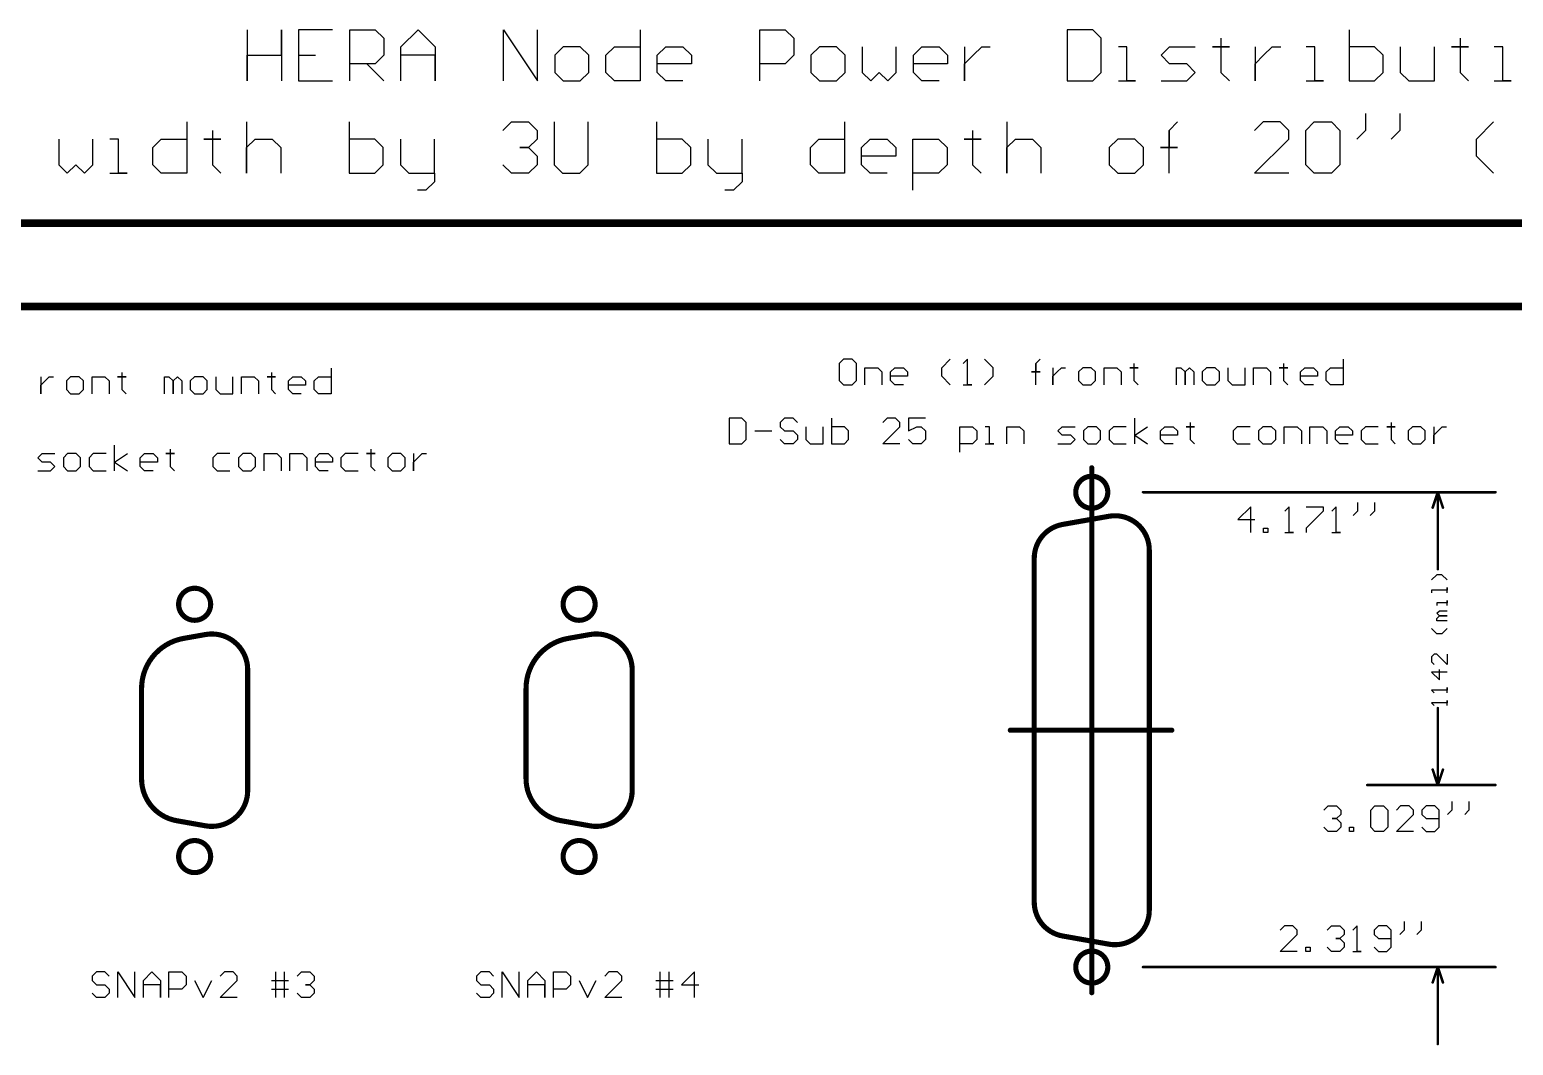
# Model space of a CAD drawing. Extents: x 0 to 21.5, y 0.4 to 8.
# Drawn here: x 5.86 to 11.64, y 4.01 to 7.97 of the extents above; entities that cross this region are included whole.
import ezdxf

# ---------------------------------------------------------------- set-up
doc = ezdxf.new("R2010")
doc.units = 0
doc.header["$MEASUREMENT"] = 0
doc.layers.add('MECHANICAL1', color=6, linetype='CONTINUOUS')
doc.layers.add('TOPOVERLAY', color=2, linetype='CONTINUOUS')

msp = doc.modelspace()

# ---------------------------------------------------------------- linework, layer by layer
at = {"layer": 'MECHANICAL1'}
for p, q in [((6.705, 7.9749), (6.705, 7.775)), ((6.8383, 7.875), (6.8383, 7.9749)), ((6.8383, 7.9749), (6.8383, 7.775)), ((7.0382, 7.9749), (6.9049, 7.9749)), ((6.9049, 7.9749), (6.9049, 7.775)), ((7.1049, 7.775), (7.1049, 7.9749)), ((7.1049, 7.9749), (7.2048, 7.9749)), ((7.2048, 7.9749), (7.2382, 7.9416)), ((7.2382, 7.9416), (7.2382, 7.875)), ((7.3048, 7.9083), (7.3715, 7.9749)), ((7.3715, 7.9749), (7.4381, 7.9083)), ((7.7047, 7.775), (7.7047, 7.9749)), ((7.7047, 7.9749), (7.838, 7.775)), ((7.838, 7.775), (7.838, 7.9749)), ((8.2378, 7.9749), (8.2378, 7.775)), ((8.7044, 7.775), (8.7044, 7.9749)), ((8.7044, 7.9749), (8.8043, 7.9749)), ((8.8043, 7.9749), (8.8376, 7.9416)), ((8.8376, 7.9416), (8.8376, 7.875)), ((9.904, 7.9749), (9.904, 7.775)), ((10.0039, 7.9749), (9.904, 7.9749)), ((10.0373, 7.9416), (10.0039, 7.9749)), ((10.0373, 7.8083), (10.0373, 7.9416)), ((10.5038, 7.9416), (10.5038, 7.9083)), ((11.0036, 7.9749), (11.0036, 7.775)), ((11.4368, 7.9416), (11.4368, 7.9083)), ((6.705, 7.775), (6.705, 7.875)), ((6.705, 7.875), (6.8383, 7.875)), ((6.9049, 7.875), (6.9716, 7.875)), ((7.2382, 7.875), (7.2048, 7.8416)), ((7.3048, 7.775), (7.3048, 7.9083)), ((7.4381, 7.875), (7.3048, 7.875)), ((7.4381, 7.9083), (7.4381, 7.775)), ((7.4381, 7.775), (7.4381, 7.875)), ((7.9379, 7.9083), (7.9046, 7.875)), ((7.9046, 7.875), (7.9046, 7.8083)), ((8.0046, 7.9083), (7.9379, 7.9083)), ((8.0379, 7.875), (8.0046, 7.9083)), ((8.0379, 7.8083), (8.0379, 7.875)), ((8.1045, 7.875), (8.1379, 7.9083)), ((8.1045, 7.8083), (8.1045, 7.875)), ((8.1379, 7.9083), (8.2378, 7.9083)), ((8.3045, 7.875), (8.3378, 7.9083)), ((8.3045, 7.8083), (8.3045, 7.875)), ((8.3378, 7.9083), (8.4045, 7.9083)), ((8.4045, 7.9083), (8.4378, 7.875)), ((8.4378, 7.875), (8.4378, 7.8416)), ((8.8376, 7.875), (8.8043, 7.8416)), ((8.9376, 7.9083), (8.9043, 7.875)), ((8.9043, 7.875), (8.9043, 7.8083)), ((9.0043, 7.9083), (8.9376, 7.9083)), ((9.0376, 7.875), (9.0043, 7.9083)), ((9.0376, 7.8083), (9.0376, 7.875)), ((9.1042, 7.9083), (9.1042, 7.8083)), ((9.2375, 7.8083), (9.2375, 7.9083)), ((9.3042, 7.875), (9.3375, 7.9083)), ((9.3042, 7.8083), (9.3042, 7.875)), ((9.3375, 7.9083), (9.4041, 7.9083)), ((9.4041, 7.9083), (9.4375, 7.875)), ((9.4375, 7.875), (9.4375, 7.8416)), ((9.5041, 7.9083), (9.5041, 7.775)), ((9.5041, 7.8416), (9.5374, 7.875)), ((9.5374, 7.875), (9.5707, 7.9083)), ((9.5707, 7.9083), (9.6041, 7.9083)), ((10.1372, 7.9083), (10.1039, 7.9083)), ((10.1372, 7.775), (10.1372, 7.9083)), ((10.2705, 7.875), (10.3038, 7.9083)), ((10.3038, 7.8416), (10.2705, 7.875)), ((10.3038, 7.9083), (10.4038, 7.9083)), ((10.5038, 7.9083), (10.4704, 7.9083)), ((10.4704, 7.9083), (10.5371, 7.9083)), ((10.5371, 7.9083), (10.5038, 7.9083)), ((10.5038, 7.9083), (10.5038, 7.8083)), ((10.6371, 7.9083), (10.6371, 7.775)), ((10.6371, 7.8416), (10.6704, 7.875)), ((10.6704, 7.875), (10.7037, 7.9083)), ((10.7037, 7.9083), (10.737, 7.9083)), ((10.8703, 7.9083), (10.837, 7.9083)), ((10.8703, 7.775), (10.8703, 7.9083)), ((11.1036, 7.9083), (11.0036, 7.9083)), ((11.1369, 7.875), (11.1036, 7.9083)), ((11.1369, 7.8416), (11.1369, 7.875)), ((11.2035, 7.9083), (11.2035, 7.8083)), ((11.3368, 7.775), (11.3368, 7.9083)), ((11.4368, 7.9083), (11.4035, 7.9083)), ((11.4035, 7.9083), (11.4701, 7.9083)), ((11.4701, 7.9083), (11.4368, 7.9083)), ((11.4368, 7.9083), (11.4368, 7.8083)), ((11.6034, 7.9083), (11.5701, 7.9083)), ((11.6034, 7.775), (11.6034, 7.9083)), ((7.2048, 7.8416), (7.1049, 7.8416)), ((7.1715, 7.8416), (7.2382, 7.775)), ((8.4378, 7.8416), (8.3045, 7.8416)), ((8.8043, 7.8416), (8.7044, 7.8416)), ((9.4375, 7.8416), (9.3042, 7.8416)), ((9.5041, 7.775), (9.5041, 7.8416)), ((10.3705, 7.8416), (10.3038, 7.8416)), ((10.4038, 7.8083), (10.3705, 7.8416)), ((10.6371, 7.775), (10.6371, 7.8416)), ((11.1369, 7.8083), (11.1369, 7.8416)), ((6.9049, 7.775), (7.0382, 7.775)), ((7.9046, 7.8083), (7.9379, 7.775)), ((7.9379, 7.775), (8.0046, 7.775)), ((8.0046, 7.775), (8.0379, 7.8083)), ((8.1379, 7.775), (8.1045, 7.8083)), ((8.2378, 7.775), (8.1379, 7.775)), ((8.3378, 7.775), (8.3045, 7.8083)), ((8.4045, 7.775), (8.3378, 7.775)), ((8.9043, 7.8083), (8.9376, 7.775)), ((8.9376, 7.775), (9.0043, 7.775)), ((9.0043, 7.775), (9.0376, 7.8083)), ((9.1042, 7.8083), (9.1375, 7.775)), ((9.1375, 7.775), (9.1709, 7.8083)), ((9.1709, 7.8083), (9.2042, 7.775)), ((9.2042, 7.775), (9.2375, 7.8083)), ((9.3375, 7.775), (9.3042, 7.8083)), ((9.4041, 7.775), (9.3375, 7.775)), ((9.904, 7.775), (10.0039, 7.775)), ((10.0039, 7.775), (10.0373, 7.8083)), ((10.1039, 7.775), (10.1705, 7.775)), ((10.1705, 7.775), (10.1372, 7.775)), ((10.2705, 7.775), (10.3705, 7.775)), ((10.3705, 7.775), (10.4038, 7.8083)), ((10.5038, 7.8083), (10.5371, 7.775)), ((10.837, 7.775), (10.9036, 7.775)), ((10.9036, 7.775), (10.8703, 7.775)), ((11.0036, 7.775), (11.1036, 7.775)), ((11.1036, 7.775), (11.1369, 7.8083)), ((11.2035, 7.8083), (11.2369, 7.775)), ((11.2369, 7.775), (11.3368, 7.775)), ((11.4368, 7.8083), (11.4701, 7.775)), ((11.5701, 7.775), (11.6367, 7.775)), ((11.6367, 7.775), (11.6034, 7.775)), ((11.0681, 7.6483), (11.0681, 7.5816)), ((11.2014, 7.6483), (11.2014, 7.5816)), ((6.4695, 7.6149), (6.4695, 7.415)), ((6.7028, 7.6149), (6.7028, 7.415)), ((7.1027, 7.6149), (7.1027, 7.415)), ((7.7025, 7.5816), (7.7358, 7.6149)), ((7.7358, 7.6149), (7.8025, 7.6149)), ((7.8025, 7.6149), (7.8358, 7.5816)), ((7.9024, 7.6149), (7.9024, 7.4483)), ((8.0357, 7.4483), (8.0357, 7.6149)), ((8.3023, 7.6149), (8.3023, 7.415)), ((9.0354, 7.6149), (9.0354, 7.415)), ((9.6685, 7.6149), (9.6685, 7.415)), ((10.3016, 7.5816), (10.335, 7.6149)), ((10.6682, 7.6149), (10.6349, 7.5816)), ((10.7348, 7.6149), (10.6682, 7.6149)), ((10.7682, 7.5816), (10.7348, 7.6149)), ((10.8348, 7.5816), (10.8681, 7.6149)), ((10.8681, 7.6149), (10.9348, 7.6149)), ((10.9348, 7.6149), (10.9681, 7.5816)), ((11.5013, 7.5483), (11.5679, 7.6149)), ((5.9697, 7.5483), (5.9697, 7.4483)), ((6.103, 7.4483), (6.103, 7.5483)), ((6.203, 7.5483), (6.1696, 7.5483)), ((6.203, 7.415), (6.203, 7.5483)), ((6.3363, 7.515), (6.3696, 7.5483)), ((6.3696, 7.5483), (6.4695, 7.5483)), ((6.5695, 7.5483), (6.5362, 7.5483)), ((6.5362, 7.5483), (6.6028, 7.5483)), ((6.5695, 7.5816), (6.5695, 7.5483)), ((6.6028, 7.5483), (6.5695, 7.5483)), ((6.5695, 7.5483), (6.5695, 7.4483)), ((6.7028, 7.515), (6.7361, 7.5483)), ((6.7361, 7.5483), (6.8028, 7.5483)), ((6.8028, 7.5483), (6.8361, 7.515)), ((7.2026, 7.5483), (7.1027, 7.5483)), ((7.236, 7.515), (7.2026, 7.5483)), ((7.3026, 7.5483), (7.3026, 7.4483)), ((7.4359, 7.415), (7.4359, 7.5483)), ((7.8358, 7.5483), (7.8025, 7.515)), ((7.8358, 7.5816), (7.8358, 7.5483)), ((8.4023, 7.5483), (8.3023, 7.5483)), ((8.4356, 7.515), (8.4023, 7.5483)), ((8.5022, 7.5483), (8.5022, 7.4483)), ((8.6355, 7.415), (8.6355, 7.5483)), ((8.9021, 7.515), (8.9354, 7.5483)), ((8.9354, 7.5483), (9.0354, 7.5483)), ((9.102, 7.515), (9.1354, 7.5483)), ((9.1354, 7.5483), (9.202, 7.5483)), ((9.202, 7.5483), (9.2353, 7.515)), ((9.302, 7.3484), (9.302, 7.5483)), ((9.302, 7.5483), (9.4019, 7.5483)), ((9.4019, 7.5483), (9.4353, 7.515)), ((9.5352, 7.5483), (9.5019, 7.5483)), ((9.5019, 7.5483), (9.5685, 7.5483)), ((9.5352, 7.5816), (9.5352, 7.5483)), ((9.5685, 7.5483), (9.5352, 7.5483)), ((9.5352, 7.5483), (9.5352, 7.4483)), ((9.6685, 7.515), (9.7018, 7.5483)), ((9.7018, 7.5483), (9.7685, 7.5483)), ((9.7685, 7.5483), (9.8018, 7.515)), ((10.1017, 7.5483), (10.0684, 7.515)), ((10.1684, 7.5483), (10.1017, 7.5483)), ((10.2017, 7.515), (10.1684, 7.5483)), ((10.3016, 7.415), (10.3016, 7.5816)), ((10.3016, 7.5816), (10.3016, 7.515)), ((10.3016, 7.515), (10.3016, 7.5816)), ((10.6349, 7.415), (10.7682, 7.5483)), ((10.7682, 7.5483), (10.7682, 7.5816)), ((10.8348, 7.4483), (10.8348, 7.5816)), ((10.9681, 7.5816), (10.9681, 7.4483)), ((11.0681, 7.5816), (11.0347, 7.5483)), ((11.2014, 7.5816), (11.168, 7.5483)), ((11.5013, 7.4816), (11.5013, 7.5483)), ((6.3363, 7.4483), (6.3363, 7.515)), ((6.7028, 7.415), (6.7028, 7.515)), ((6.8361, 7.515), (6.8361, 7.415)), ((7.236, 7.4816), (7.236, 7.515)), ((7.236, 7.4483), (7.236, 7.4816)), ((7.8025, 7.515), (7.7691, 7.515)), ((7.7691, 7.515), (7.8025, 7.515)), ((7.8025, 7.515), (7.8358, 7.4816)), ((7.8358, 7.4816), (7.8358, 7.4483)), ((8.4356, 7.4816), (8.4356, 7.515)), ((8.4356, 7.4483), (8.4356, 7.4816)), ((8.9021, 7.4483), (8.9021, 7.515)), ((9.102, 7.4483), (9.102, 7.515)), ((9.2353, 7.4816), (9.102, 7.4816)), ((9.2353, 7.515), (9.2353, 7.4816)), ((9.4353, 7.515), (9.4353, 7.4483)), ((9.6685, 7.415), (9.6685, 7.515)), ((9.8018, 7.515), (9.8018, 7.415)), ((10.0684, 7.515), (10.0684, 7.4483)), ((10.2017, 7.4483), (10.2017, 7.515)), ((10.3016, 7.515), (10.2683, 7.515)), ((10.2683, 7.515), (10.335, 7.515)), ((10.335, 7.515), (10.3016, 7.515)), ((11.5679, 7.415), (11.5013, 7.4816)), ((5.9697, 7.4483), (6.003, 7.415)), ((6.003, 7.415), (6.0364, 7.4483)), ((6.0364, 7.4483), (6.0697, 7.415)), ((6.0697, 7.415), (6.103, 7.4483)), ((6.1696, 7.415), (6.2363, 7.415)), ((6.2363, 7.415), (6.203, 7.415)), ((6.3696, 7.415), (6.3363, 7.4483)), ((6.4695, 7.415), (6.3696, 7.415)), ((6.5695, 7.4483), (6.6028, 7.415)), ((7.1027, 7.415), (7.2026, 7.415)), ((7.2026, 7.415), (7.236, 7.4483)), ((7.3026, 7.4483), (7.3359, 7.415)), ((7.3359, 7.415), (7.4359, 7.415)), ((7.4359, 7.415), (7.4359, 7.3817)), ((7.7358, 7.415), (7.7025, 7.4483)), ((7.8025, 7.415), (7.7358, 7.415)), ((7.8358, 7.4483), (7.8025, 7.415)), ((7.9024, 7.4483), (7.9357, 7.415)), ((7.9357, 7.415), (8.0024, 7.415)), ((8.0024, 7.415), (8.0357, 7.4483)), ((8.3023, 7.415), (8.4023, 7.415)), ((8.4023, 7.415), (8.4356, 7.4483)), ((8.5022, 7.4483), (8.5355, 7.415)), ((8.5355, 7.415), (8.6355, 7.415)), ((8.6355, 7.415), (8.6355, 7.3817)), ((8.9354, 7.415), (8.9021, 7.4483)), ((9.0354, 7.415), (8.9354, 7.415)), ((9.1354, 7.415), (9.102, 7.4483)), ((9.202, 7.415), (9.1354, 7.415)), ((9.4019, 7.415), (9.302, 7.415)), ((9.4353, 7.4483), (9.4019, 7.415)), ((9.5352, 7.4483), (9.5685, 7.415)), ((10.0684, 7.4483), (10.1017, 7.415)), ((10.1017, 7.415), (10.1684, 7.415)), ((10.1684, 7.415), (10.2017, 7.4483)), ((10.7682, 7.415), (10.6349, 7.415)), ((10.8681, 7.415), (10.8348, 7.4483)), ((10.9348, 7.415), (10.8681, 7.415)), ((10.9681, 7.4483), (10.9348, 7.415)), ((7.4359, 7.3817), (7.4026, 7.3484)), ((8.6355, 7.3817), (8.6022, 7.3484)), ((7.4026, 7.3484), (7.3693, 7.3484)), ((8.6022, 7.3484), (8.5689, 7.3484)), ((10.62, 6.114), (10.57, 6.064)), ((10.62, 6.014), (10.62, 6.114)), ((10.7699, 6.114), (10.7533, 6.0973)), ((10.7699, 6.014), (10.7699, 6.114)), ((10.8366, 6.114), (10.9032, 6.114)), ((10.9032, 6.0973), (10.8366, 6.0307)), ((10.9032, 6.114), (10.9032, 6.0973)), ((10.9532, 6.114), (10.9365, 6.0973)), ((10.9532, 6.014), (10.9532, 6.114)), ((11.0365, 6.0973), (11.0199, 6.0806)), ((11.0365, 6.1306), (11.0365, 6.0973)), ((11.1032, 6.0973), (11.0865, 6.0806)), ((11.1032, 6.1306), (11.1032, 6.0973)), ((10.57, 6.064), (10.6366, 6.064)), ((10.67, 6.014), (10.67, 6.0307)), ((10.67, 6.0307), (10.6866, 6.0307)), ((10.6866, 6.0307), (10.6866, 6.014)), ((10.8366, 6.0307), (10.8366, 6.014)), ((10.6866, 6.014), (10.67, 6.014)), ((10.7533, 6.014), (10.7866, 6.014)), ((10.7866, 6.014), (10.7699, 6.014)), ((10.9365, 6.014), (10.9699, 6.014)), ((10.9699, 6.014), (10.9532, 6.014)), ((11.346, 5.8489), (11.326, 5.8289)), ((11.366, 5.8489), (11.346, 5.8489)), ((11.386, 5.8289), (11.366, 5.8489)), ((11.386, 5.7889), (11.326, 5.7889)), ((11.326, 5.7889), (11.326, 5.7789)), ((11.386, 5.7789), (11.386, 5.7989)), ((11.386, 5.7989), (11.386, 5.7889)), ((11.386, 5.739), (11.346, 5.739)), ((11.346, 5.739), (11.346, 5.729)), ((11.386, 5.729), (11.386, 5.7489)), ((11.386, 5.7489), (11.386, 5.739)), ((11.346, 5.699), (11.356, 5.709)), ((11.356, 5.689), (11.346, 5.699)), ((11.346, 5.679), (11.356, 5.689)), ((11.346, 5.669), (11.346, 5.679)), ((11.356, 5.709), (11.386, 5.709)), ((11.356, 5.689), (11.386, 5.689)), ((11.386, 5.689), (11.356, 5.689)), ((11.346, 5.619), (11.326, 5.639)), ((11.386, 5.669), (11.346, 5.669)), ((11.366, 5.619), (11.346, 5.619)), ((11.386, 5.639), (11.366, 5.619)), ((11.336, 5.539), (11.326, 5.529)), ((11.326, 5.529), (11.326, 5.509)), ((11.326, 5.509), (11.336, 5.499)), ((11.346, 5.539), (11.336, 5.539)), ((11.386, 5.499), (11.346, 5.539)), ((11.386, 5.539), (11.386, 5.499)), ((11.386, 5.469), (11.326, 5.469)), ((11.326, 5.469), (11.356, 5.4391)), ((11.356, 5.4391), (11.356, 5.479)), ((11.386, 5.3991), (11.326, 5.3991)), ((11.326, 5.3991), (11.336, 5.3891)), ((11.386, 5.3891), (11.386, 5.4091)), ((11.386, 5.4091), (11.386, 5.3991)), ((11.386, 5.3491), (11.326, 5.3491)), ((11.326, 5.3491), (11.336, 5.3391)), ((11.386, 5.3391), (11.386, 5.3591)), ((11.386, 5.3591), (11.386, 5.3491)), ((10.905, 4.9313), (10.9217, 4.948)), ((10.9217, 4.948), (10.955, 4.948)), ((10.955, 4.948), (10.9716, 4.9313)), ((10.9716, 4.9313), (10.9716, 4.9146)), ((11.0883, 4.9313), (11.1049, 4.948)), ((11.0883, 4.8647), (11.0883, 4.9313)), ((11.1049, 4.948), (11.1383, 4.948)), ((11.1383, 4.948), (11.1549, 4.9313)), ((11.1549, 4.9313), (11.1549, 4.8647)), ((11.2049, 4.948), (11.1882, 4.9313)), ((11.2382, 4.948), (11.2049, 4.948)), ((11.2549, 4.9313), (11.2382, 4.948)), ((11.2549, 4.9146), (11.2549, 4.9313)), ((11.3049, 4.948), (11.2882, 4.9313)), ((11.2882, 4.9313), (11.2882, 4.9146)), ((11.3382, 4.948), (11.3049, 4.948)), ((11.3549, 4.9313), (11.3382, 4.948)), ((11.3549, 4.8647), (11.3549, 4.9313)), ((11.4048, 4.9313), (11.3882, 4.9146)), ((11.4048, 4.9646), (11.4048, 4.9313)), ((11.4715, 4.9313), (11.4548, 4.9146)), ((11.4715, 4.9646), (11.4715, 4.9313)), ((10.9217, 4.848), (10.905, 4.8647)), ((10.955, 4.898), (10.9383, 4.898)), ((10.9383, 4.898), (10.955, 4.898)), ((10.9716, 4.9146), (10.955, 4.898)), ((10.955, 4.898), (10.9716, 4.8813)), ((10.9716, 4.8647), (10.955, 4.848)), ((10.9716, 4.8813), (10.9716, 4.8647)), ((11.005, 4.848), (11.005, 4.8647)), ((11.005, 4.8647), (11.0216, 4.8647)), ((11.0216, 4.8647), (11.0216, 4.848)), ((11.1049, 4.848), (11.0883, 4.8647)), ((11.1549, 4.8647), (11.1383, 4.848)), ((11.1882, 4.848), (11.2549, 4.9146)), ((11.2882, 4.9146), (11.3049, 4.898)), ((11.2882, 4.8647), (11.3049, 4.848)), ((11.3049, 4.898), (11.3549, 4.898)), ((11.3382, 4.848), (11.3549, 4.8647)), ((10.955, 4.848), (10.9217, 4.848)), ((11.0216, 4.848), (11.005, 4.848)), ((11.1383, 4.848), (11.1049, 4.848)), ((11.2549, 4.848), (11.1882, 4.848)), ((11.3049, 4.848), (11.3382, 4.848)), ((10.7517, 4.48), (10.735, 4.4633)), ((10.785, 4.48), (10.7517, 4.48)), ((10.8016, 4.4633), (10.785, 4.48)), ((10.8016, 4.4466), (10.8016, 4.4633)), ((10.9183, 4.4633), (10.9349, 4.48)), ((10.9349, 4.48), (10.9683, 4.48)), ((10.9683, 4.48), (10.9849, 4.4633)), ((10.9849, 4.4633), (10.9849, 4.4466)), ((11.0349, 4.48), (11.0182, 4.4633)), ((11.0349, 4.38), (11.0349, 4.48)), ((11.1182, 4.48), (11.1015, 4.4633)), ((11.1015, 4.4633), (11.1015, 4.4466)), ((11.1515, 4.48), (11.1182, 4.48)), ((11.1682, 4.4633), (11.1515, 4.48)), ((11.1682, 4.3967), (11.1682, 4.4633)), ((11.2182, 4.4633), (11.2015, 4.4466)), ((11.2182, 4.4966), (11.2182, 4.4633)), ((11.2848, 4.4633), (11.2682, 4.4466)), ((11.2848, 4.4966), (11.2848, 4.4633)), ((10.735, 4.38), (10.8016, 4.4466)), ((10.9683, 4.43), (10.9516, 4.43)), ((10.9516, 4.43), (10.9683, 4.43)), ((10.9849, 4.4466), (10.9683, 4.43)), ((10.9683, 4.43), (10.9849, 4.4133)), ((10.9849, 4.4133), (10.9849, 4.3967)), ((11.1015, 4.4466), (11.1182, 4.43)), ((11.1182, 4.43), (11.1682, 4.43)), ((10.8016, 4.38), (10.735, 4.38)), ((10.835, 4.38), (10.835, 4.3967)), ((10.835, 4.3967), (10.8516, 4.3967)), ((10.8516, 4.38), (10.835, 4.38)), ((10.8516, 4.3967), (10.8516, 4.38)), ((10.9349, 4.38), (10.9183, 4.3967)), ((10.9683, 4.38), (10.9349, 4.38)), ((10.9849, 4.3967), (10.9683, 4.38)), ((11.0182, 4.38), (11.0516, 4.38)), ((11.0516, 4.38), (11.0349, 4.38)), ((11.1015, 4.3967), (11.1182, 4.38)), ((11.1182, 4.38), (11.1515, 4.38)), ((11.1515, 4.38), (11.1682, 4.3967))]:
    msp.add_line(p, q, dxfattribs=at)
for points, const_width in [([(2, 7.22), (18.73, 7.22)], 0.03), ([(2.12, 6.895), (18.61, 6.895)], 0.03), ([(10, 4.2192), (10, 6.2665)], 0.02), ([(10.2, 6.171), (11.575, 6.171)], 0.01), ([(11.33, 6.111), (11.35, 6.171)], 0.01), ([(11.34, 6.171), (11.36, 6.171)], 0.01), ([(11.35, 5.8709), (11.35, 6.171)], 0.01), ([(11.35, 6.171), (11.37, 6.111)], 0.01), ([(9.8862, 6.0454), (10.0673, 6.0773)], 0.02), ([(9.7756, 4.5721), (9.7756, 5.9136)], 0.02), ([(10.2244, 4.5402), (10.2244, 5.9455)], 0.02), ([(6.4568, 5.6009), (6.543, 5.6161)], 0.02), ([(7.9568, 5.6009), (8.043, 5.6161)], 0.02), ([(6.707, 5.0075), (6.707, 5.4785)], 0.02), ([(8.207, 5.0075), (8.207, 5.4785)], 0.02), ([(6.293, 5.053), (6.293, 5.4058)], 0.02), ([(7.793, 5.053), (7.793, 5.4058)], 0.02), ([(11.35, 5.029), (11.35, 5.3291)], 0.01), ([(9.6823, 5.2428), (10.3122, 5.2428)], 0.02), ([(11.33, 5.089), (11.35, 5.029)], 0.01), ([(11.35, 5.029), (11.37, 5.089)], 0.01), ([(11.075, 5.029), (11.575, 5.029)], 0.01), ([(11.34, 5.029), (11.36, 5.029)], 0.01), ([(6.4299, 4.8899), (6.543, 4.8699)], 0.02), ([(7.9299, 4.8899), (8.043, 4.8699)], 0.02), ([(9.8862, 4.4403), (10.0673, 4.4083)], 0.02), ([(10.2, 4.319), (11.575, 4.319)], 0.01), ([(11.33, 4.259), (11.35, 4.319)], 0.01), ([(11.34, 4.319), (11.36, 4.319)], 0.01), ([(11.35, 4.0189), (11.35, 4.319)], 0.01), ([(11.35, 4.319), (11.37, 4.259)], 0.01)]:
    msp.add_lwpolyline(points, dxfattribs=dict(at, const_width=const_width))
for points, const_width in [([(9.995, 6.2665, 1), (10.005, 6.2665, 1)], 0.01), ([(10.0625, 6.171, 1), (9.9375, 6.171, 1)], 0.02), ([(9.9325, 6.171, 1), (9.9425, 6.171, 1)], 0.01), ([(10.0575, 6.171, 1), (10.0675, 6.171, 1)], 0.01), ([(10.1975, 6.171, 1), (10.2025, 6.171, 1)], 0.005), ([(11.3375, 6.171, 1), (11.3425, 6.171, 1)], 0.005), ([(11.3475, 6.171, 1), (11.3525, 6.171, 1)], 0.005), ([(11.3475, 6.171, 1), (11.3525, 6.171, 1)], 0.005), ([(11.3475, 6.171, 1), (11.3525, 6.171, 1)], 0.005), ([(11.3575, 6.171, 1), (11.3625, 6.171, 1)], 0.005), ([(11.5725, 6.171, 1), (11.5775, 6.171, 1)], 0.005), ([(10.0623, 6.0773, 1), (10.0723, 6.0773, 1)], 0.01), ([(10.0623, 6.0773, 1), (10.0723, 6.0773, 1)], 0.01), ([(11.3275, 6.111, 1), (11.3325, 6.111, 1)], 0.005), ([(11.3675, 6.111, 1), (11.3725, 6.111, 1)], 0.005), ([(9.8812, 6.0454, 1), (9.8912, 6.0454, 1)], 0.01), ([(9.8812, 6.0454, 1), (9.8912, 6.0454, 1)], 0.01), ([(9.7706, 5.9136, 1), (9.7806, 5.9136, 1)], 0.01), ([(9.7706, 5.9136, 1), (9.7806, 5.9136, 1)], 0.01), ([(10.2194, 5.9455, 1), (10.2294, 5.9455, 1)], 0.01), ([(10.2194, 5.9455, 1), (10.2294, 5.9455, 1)], 0.01), ([(11.3475, 5.8709, 1), (11.3525, 5.8709, 1)], 0.005), ([(6.5625, 5.734, 1), (6.4375, 5.734, 1)], 0.02), ([(8.0625, 5.734, 1), (7.9375, 5.734, 1)], 0.02), ([(6.4325, 5.734, 1), (6.4425, 5.734, 1)], 0.01), ([(6.5575, 5.734, 1), (6.5675, 5.734, 1)], 0.01), ([(7.9325, 5.734, 1), (7.9425, 5.734, 1)], 0.01), ([(8.0575, 5.734, 1), (8.0675, 5.734, 1)], 0.01), ([(6.538, 5.6161, 1), (6.548, 5.6161, 1)], 0.01), ([(6.538, 5.6161, 1), (6.548, 5.6161, 1)], 0.01), ([(8.038, 5.6161, 1), (8.048, 5.6161, 1)], 0.01), ([(8.038, 5.6161, 1), (8.048, 5.6161, 1)], 0.01), ([(6.4518, 5.6009, 1), (6.4618, 5.6009, 1)], 0.01), ([(6.4518, 5.6009, 1), (6.4618, 5.6009, 1)], 0.01), ([(7.9518, 5.6009, 1), (7.9618, 5.6009, 1)], 0.01), ([(7.9518, 5.6009, 1), (7.9618, 5.6009, 1)], 0.01), ([(6.702, 5.4785, 1), (6.712, 5.4785, 1)], 0.01), ([(6.702, 5.4785, 1), (6.712, 5.4785, 1)], 0.01), ([(8.202, 5.4785, 1), (8.212, 5.4785, 1)], 0.01), ([(8.202, 5.4785, 1), (8.212, 5.4785, 1)], 0.01), ([(6.288, 5.4058, 1), (6.298, 5.4058, 1)], 0.01), ([(6.288, 5.4058, 1), (6.298, 5.4058, 1)], 0.01), ([(7.788, 5.4058, 1), (7.798, 5.4058, 1)], 0.01), ([(7.788, 5.4058, 1), (7.798, 5.4058, 1)], 0.01), ([(11.3475, 5.3291, 1), (11.3525, 5.3291, 1)], 0.005), ([(9.6773, 5.2428, 1), (9.6873, 5.2428, 1)], 0.01), ([(10.3072, 5.2428, 1), (10.3172, 5.2428, 1)], 0.01), ([(11.3275, 5.089, 1), (11.3325, 5.089, 1)], 0.005), ([(11.3675, 5.089, 1), (11.3725, 5.089, 1)], 0.005), ([(6.288, 5.053, 1), (6.298, 5.053, 1)], 0.01), ([(6.288, 5.053, 1), (6.298, 5.053, 1)], 0.01), ([(7.788, 5.053, 1), (7.798, 5.053, 1)], 0.01), ([(7.788, 5.053, 1), (7.798, 5.053, 1)], 0.01), ([(6.702, 5.0075, 1), (6.712, 5.0075, 1)], 0.01), ([(6.702, 5.0075, 1), (6.712, 5.0075, 1)], 0.01), ([(8.202, 5.0075, 1), (8.212, 5.0075, 1)], 0.01), ([(8.202, 5.0075, 1), (8.212, 5.0075, 1)], 0.01), ([(11.0725, 5.029, 1), (11.0775, 5.029, 1)], 0.005), ([(11.3375, 5.029, 1), (11.3425, 5.029, 1)], 0.005), ([(11.3475, 5.029, 1), (11.3525, 5.029, 1)], 0.005), ([(11.3475, 5.029, 1), (11.3525, 5.029, 1)], 0.005), ([(11.3475, 5.029, 1), (11.3525, 5.029, 1)], 0.005), ([(11.3575, 5.029, 1), (11.3625, 5.029, 1)], 0.005), ([(11.5725, 5.029, 1), (11.5775, 5.029, 1)], 0.005), ([(6.4249, 4.8899, 1), (6.4349, 4.8899, 1)], 0.01), ([(6.4249, 4.8899, 1), (6.4349, 4.8899, 1)], 0.01), ([(6.538, 4.8699, 1), (6.548, 4.8699, 1)], 0.01), ([(6.538, 4.8699, 1), (6.548, 4.8699, 1)], 0.01), ([(7.9249, 4.8899, 1), (7.9349, 4.8899, 1)], 0.01), ([(7.9249, 4.8899, 1), (7.9349, 4.8899, 1)], 0.01), ([(8.038, 4.8699, 1), (8.048, 4.8699, 1)], 0.01), ([(8.038, 4.8699, 1), (8.048, 4.8699, 1)], 0.01), ([(6.5625, 4.75, 1), (6.4375, 4.75, 1)], 0.02), ([(8.0625, 4.75, 1), (7.9375, 4.75, 1)], 0.02), ([(6.4325, 4.75, 1), (6.4425, 4.75, 1)], 0.01), ([(6.5575, 4.75, 1), (6.5675, 4.75, 1)], 0.01), ([(7.9325, 4.75, 1), (7.9425, 4.75, 1)], 0.01), ([(8.0575, 4.75, 1), (8.0675, 4.75, 1)], 0.01), ([(9.7706, 4.5721, 1), (9.7806, 4.5721, 1)], 0.01), ([(9.7706, 4.5721, 1), (9.7806, 4.5721, 1)], 0.01), ([(10.2194, 4.5402, 1), (10.2294, 4.5402, 1)], 0.01), ([(10.2194, 4.5402, 1), (10.2294, 4.5402, 1)], 0.01), ([(9.8812, 4.4403, 1), (9.8912, 4.4403, 1)], 0.01), ([(9.8812, 4.4403, 1), (9.8912, 4.4403, 1)], 0.01), ([(10.0623, 4.4083, 1), (10.0723, 4.4083, 1)], 0.01), ([(10.0623, 4.4083, 1), (10.0723, 4.4083, 1)], 0.01), ([(10.0625, 4.319, 1), (9.9375, 4.319, 1)], 0.02), ([(9.9325, 4.319, 1), (9.9425, 4.319, 1)], 0.01), ([(10.0575, 4.319, 1), (10.0675, 4.319, 1)], 0.01), ([(10.1975, 4.319, 1), (10.2025, 4.319, 1)], 0.005), ([(11.3375, 4.319, 1), (11.3425, 4.319, 1)], 0.005), ([(11.3475, 4.319, 1), (11.3525, 4.319, 1)], 0.005), ([(11.3475, 4.319, 1), (11.3525, 4.319, 1)], 0.005), ([(11.3475, 4.319, 1), (11.3525, 4.319, 1)], 0.005), ([(11.3575, 4.319, 1), (11.3625, 4.319, 1)], 0.005), ([(11.5725, 4.319, 1), (11.5775, 4.319, 1)], 0.005), ([(9.995, 4.2192, 1), (10.005, 4.2192, 1)], 0.01), ([(11.3275, 4.259, 1), (11.3325, 4.259, 1)], 0.005), ([(11.3675, 4.259, 1), (11.3725, 4.259, 1)], 0.005), ([(11.3475, 4.0189, 1), (11.3525, 4.0189, 1)], 0.005)]:
    msp.add_lwpolyline(points, format="xyb", close=True, dxfattribs=dict(at, const_width=const_width))
at = {"layer": 'MECHANICAL1', "const_width": 0.02}
for points in [[(10.0673, 6.0773, -0.466308), (10.2244, 5.9455)], [(9.7756, 5.9136, -0.36397), (9.8862, 6.0454)], [(6.543, 5.6161, -0.466308), (6.707, 5.4785)], [(8.043, 5.6161, -0.466308), (8.207, 5.4785)], [(6.293, 5.4058, -0.36397), (6.4568, 5.6009)], [(7.793, 5.4058, -0.36397), (7.9568, 5.6009)], [(6.4299, 4.8899, -0.36397), (6.293, 5.053)], [(7.9299, 4.8899, -0.36397), (7.793, 5.053)], [(6.707, 5.0075, -0.466308), (6.543, 4.8699)], [(8.207, 5.0075, -0.466308), (8.043, 4.8699)], [(9.8862, 4.4403, -0.36397), (9.7756, 4.5721)], [(10.2244, 4.5402, -0.466308), (10.0673, 4.4083)]]:
    msp.add_lwpolyline(points, format="xyb", dxfattribs=at)
at = {"layer": 'TOPOVERLAY'}
for p, q in [((9.0317, 6.69), (9.015, 6.6733)), ((9.015, 6.6733), (9.015, 6.6067)), ((9.065, 6.69), (9.0317, 6.69)), ((9.0816, 6.6733), (9.065, 6.69)), ((9.0816, 6.6067), (9.0816, 6.6733)), ((9.115, 6.59), (9.115, 6.6566)), ((9.115, 6.6566), (9.165, 6.6566)), ((9.165, 6.6566), (9.1816, 6.64)), ((9.2149, 6.64), (9.2316, 6.6566)), ((9.2316, 6.6566), (9.2649, 6.6566)), ((9.2649, 6.6566), (9.2816, 6.64)), ((9.4149, 6.6566), (9.4482, 6.69)), ((9.4149, 6.6233), (9.4149, 6.6566)), ((9.5148, 6.69), (9.4982, 6.6733)), ((9.5148, 6.59), (9.5148, 6.69)), ((9.6148, 6.6566), (9.5815, 6.69)), ((9.6148, 6.6233), (9.6148, 6.6566)), ((9.7814, 6.6733), (9.7981, 6.69)), ((9.7814, 6.59), (9.7814, 6.6733)), ((9.7814, 6.6733), (9.7814, 6.64)), ((9.7814, 6.64), (9.7814, 6.6733)), ((9.8481, 6.6566), (9.8481, 6.59)), ((9.8647, 6.64), (9.8814, 6.6566)), ((9.8814, 6.6566), (9.898, 6.6566)), ((9.9647, 6.6566), (9.948, 6.64)), ((9.998, 6.6566), (9.9647, 6.6566)), ((10.0147, 6.64), (9.998, 6.6566)), ((10.048, 6.59), (10.048, 6.6566)), ((10.048, 6.6566), (10.098, 6.6566)), ((10.098, 6.6566), (10.1146, 6.64)), ((10.1646, 6.6566), (10.148, 6.6566)), ((10.148, 6.6566), (10.1813, 6.6566)), ((10.1646, 6.6733), (10.1646, 6.6566)), ((10.1813, 6.6566), (10.1646, 6.6566)), ((10.1646, 6.6566), (10.1646, 6.6067)), ((10.3312, 6.59), (10.3312, 6.6566)), ((10.3312, 6.6566), (10.3479, 6.6566)), ((10.3479, 6.6566), (10.3646, 6.64)), ((10.3646, 6.64), (10.3812, 6.6566)), ((10.3812, 6.6566), (10.3979, 6.64)), ((10.4479, 6.6566), (10.4312, 6.64)), ((10.4812, 6.6566), (10.4479, 6.6566)), ((10.4979, 6.64), (10.4812, 6.6566)), ((10.5312, 6.6566), (10.5312, 6.6067)), ((10.5978, 6.59), (10.5978, 6.6566)), ((10.6311, 6.59), (10.6311, 6.6566)), ((10.6311, 6.6566), (10.6811, 6.6566)), ((10.6811, 6.6566), (10.6978, 6.64)), ((10.7478, 6.6566), (10.7311, 6.6566)), ((10.7311, 6.6566), (10.7644, 6.6566)), ((10.7478, 6.6733), (10.7478, 6.6566)), ((10.7644, 6.6566), (10.7478, 6.6566)), ((10.7478, 6.6566), (10.7478, 6.6067)), ((10.8144, 6.64), (10.8311, 6.6566)), ((10.8311, 6.6566), (10.8644, 6.6566)), ((10.8644, 6.6566), (10.8811, 6.64)), ((10.9144, 6.64), (10.931, 6.6566)), ((10.931, 6.6566), (10.981, 6.6566)), ((10.981, 6.69), (10.981, 6.59)), ((5.8997, 6.6216), (5.8997, 6.555)), ((5.8997, 6.5883), (5.9164, 6.605)), ((5.9164, 6.605), (5.933, 6.6216)), ((5.933, 6.6216), (5.9497, 6.6216)), ((6.0163, 6.6216), (5.9997, 6.605)), ((5.9997, 6.605), (5.9997, 6.5717)), ((6.0496, 6.6216), (6.0163, 6.6216)), ((6.0663, 6.605), (6.0496, 6.6216)), ((6.0663, 6.5717), (6.0663, 6.605)), ((6.0996, 6.555), (6.0996, 6.6216)), ((6.0996, 6.6216), (6.1496, 6.6216)), ((6.1496, 6.6216), (6.1663, 6.605)), ((6.1663, 6.605), (6.1663, 6.555)), ((6.2163, 6.6216), (6.1996, 6.6216)), ((6.1996, 6.6216), (6.2329, 6.6216)), ((6.2163, 6.6383), (6.2163, 6.6216)), ((6.2329, 6.6216), (6.2163, 6.6216)), ((6.2163, 6.6216), (6.2163, 6.5717)), ((6.3829, 6.555), (6.3829, 6.6216)), ((6.3829, 6.6216), (6.3995, 6.6216)), ((6.3995, 6.6216), (6.4162, 6.605)), ((6.4162, 6.605), (6.4329, 6.6216)), ((6.4162, 6.605), (6.4162, 6.555)), ((6.4162, 6.555), (6.4162, 6.605)), ((6.4329, 6.6216), (6.4495, 6.605)), ((6.4495, 6.605), (6.4495, 6.555)), ((6.4995, 6.6216), (6.4828, 6.605)), ((6.4828, 6.605), (6.4828, 6.5717)), ((6.5328, 6.6216), (6.4995, 6.6216)), ((6.5495, 6.605), (6.5328, 6.6216)), ((6.5495, 6.5717), (6.5495, 6.605)), ((6.5828, 6.6216), (6.5828, 6.5717)), ((6.6495, 6.555), (6.6495, 6.6216)), ((6.6828, 6.555), (6.6828, 6.6216)), ((6.6828, 6.6216), (6.7328, 6.6216)), ((6.7328, 6.6216), (6.7494, 6.605)), ((6.7494, 6.605), (6.7494, 6.555)), ((6.7994, 6.6216), (6.7827, 6.6216)), ((6.7827, 6.6216), (6.8161, 6.6216)), ((6.7994, 6.6383), (6.7994, 6.6216)), ((6.8161, 6.6216), (6.7994, 6.6216)), ((6.7994, 6.6216), (6.7994, 6.5717)), ((6.866, 6.605), (6.8827, 6.6216)), ((6.866, 6.5717), (6.866, 6.605)), ((6.8827, 6.6216), (6.916, 6.6216)), ((6.916, 6.6216), (6.9327, 6.605)), ((6.9327, 6.605), (6.9327, 6.5883)), ((6.966, 6.605), (6.9827, 6.6216)), ((6.966, 6.5717), (6.966, 6.605)), ((6.9827, 6.6216), (7.0327, 6.6216)), ((7.0327, 6.655), (7.0327, 6.555)), ((9.015, 6.6067), (9.0317, 6.59)), ((9.065, 6.59), (9.0816, 6.6067)), ((9.1816, 6.64), (9.1816, 6.59)), ((9.2149, 6.6067), (9.2149, 6.64)), ((9.2816, 6.6233), (9.2149, 6.6233)), ((9.2316, 6.59), (9.2149, 6.6067)), ((9.2816, 6.64), (9.2816, 6.6233)), ((9.4482, 6.59), (9.4149, 6.6233)), ((9.5815, 6.59), (9.6148, 6.6233)), ((9.7814, 6.64), (9.7648, 6.64)), ((9.7648, 6.64), (9.7981, 6.64)), ((9.7981, 6.64), (9.7814, 6.64)), ((9.8481, 6.6233), (9.8647, 6.64)), ((9.8481, 6.59), (9.8481, 6.6233)), ((9.948, 6.64), (9.948, 6.6067)), ((9.948, 6.6067), (9.9647, 6.59)), ((9.998, 6.59), (10.0147, 6.6067)), ((10.0147, 6.6067), (10.0147, 6.64)), ((10.1146, 6.64), (10.1146, 6.59)), ((10.1646, 6.6067), (10.1813, 6.59)), ((10.3646, 6.64), (10.3646, 6.59)), ((10.3646, 6.59), (10.3646, 6.64)), ((10.3979, 6.64), (10.3979, 6.59)), ((10.4312, 6.64), (10.4312, 6.6067)), ((10.4312, 6.6067), (10.4479, 6.59)), ((10.4812, 6.59), (10.4979, 6.6067)), ((10.4979, 6.6067), (10.4979, 6.64)), ((10.5312, 6.6067), (10.5478, 6.59)), ((10.6978, 6.64), (10.6978, 6.59)), ((10.7478, 6.6067), (10.7644, 6.59)), ((10.8144, 6.6067), (10.8144, 6.64)), ((10.8811, 6.6233), (10.8144, 6.6233)), ((10.8311, 6.59), (10.8144, 6.6067)), ((10.8811, 6.64), (10.8811, 6.6233)), ((10.9144, 6.6067), (10.9144, 6.64)), ((10.931, 6.59), (10.9144, 6.6067)), ((5.8997, 6.555), (5.8997, 6.5883)), ((5.9997, 6.5717), (6.0163, 6.555)), ((6.0163, 6.555), (6.0496, 6.555)), ((6.0496, 6.555), (6.0663, 6.5717)), ((6.2163, 6.5717), (6.2329, 6.555)), ((6.4828, 6.5717), (6.4995, 6.555)), ((6.4995, 6.555), (6.5328, 6.555)), ((6.5328, 6.555), (6.5495, 6.5717)), ((6.5828, 6.5717), (6.5995, 6.555)), ((6.5995, 6.555), (6.6495, 6.555)), ((6.7994, 6.5717), (6.8161, 6.555)), ((6.9327, 6.5883), (6.866, 6.5883)), ((6.8827, 6.555), (6.866, 6.5717)), ((6.916, 6.555), (6.8827, 6.555)), ((6.9827, 6.555), (6.966, 6.5717)), ((7.0327, 6.555), (6.9827, 6.555)), ((9.0317, 6.59), (9.065, 6.59)), ((9.2649, 6.59), (9.2316, 6.59)), ((9.4982, 6.59), (9.5315, 6.59)), ((9.5315, 6.59), (9.5148, 6.59)), ((9.9647, 6.59), (9.998, 6.59)), ((10.4479, 6.59), (10.4812, 6.59)), ((10.5478, 6.59), (10.5978, 6.59)), ((10.8644, 6.59), (10.8311, 6.59)), ((10.981, 6.59), (10.931, 6.59)), ((8.585, 6.46), (8.585, 6.36)), ((8.635, 6.46), (8.585, 6.46)), ((8.6516, 6.4433), (8.635, 6.46)), ((8.6516, 6.3767), (8.6516, 6.4433)), ((8.8016, 6.46), (8.7849, 6.4433)), ((8.7849, 6.4433), (8.7849, 6.4266)), ((8.7849, 6.4266), (8.8016, 6.41)), ((8.8349, 6.46), (8.8016, 6.46)), ((8.8516, 6.4433), (8.8349, 6.46)), ((8.8849, 6.4266), (8.8849, 6.3767)), ((8.9515, 6.36), (8.9515, 6.4266)), ((8.9849, 6.46), (8.9849, 6.36)), ((9.0349, 6.4266), (8.9849, 6.4266)), ((9.0515, 6.41), (9.0349, 6.4266)), ((9.2015, 6.46), (9.1848, 6.4433)), ((9.1848, 6.36), (9.2515, 6.4266)), ((9.2348, 6.46), (9.2015, 6.46)), ((9.2515, 6.4433), (9.2348, 6.46)), ((9.2515, 6.4266), (9.2515, 6.4433)), ((9.3514, 6.46), (9.2848, 6.46)), ((9.2848, 6.46), (9.2848, 6.41)), ((9.2848, 6.41), (9.3181, 6.4266)), ((9.3181, 6.4266), (9.3348, 6.4266)), ((9.3348, 6.4266), (9.3514, 6.41)), ((9.4847, 6.3267), (9.4847, 6.4266)), ((9.4847, 6.4266), (9.5347, 6.4266)), ((9.5347, 6.4266), (9.5514, 6.41)), ((9.6013, 6.4266), (9.5847, 6.4266)), ((9.6013, 6.36), (9.6013, 6.4266)), ((9.668, 6.36), (9.668, 6.4266)), ((9.668, 6.4266), (9.718, 6.4266)), ((9.718, 6.4266), (9.7346, 6.41)), ((9.8679, 6.41), (9.8846, 6.4266)), ((9.8846, 6.4266), (9.9346, 6.4266)), ((9.9845, 6.4266), (9.9679, 6.41)), ((10.0179, 6.4266), (9.9845, 6.4266)), ((10.0345, 6.41), (10.0179, 6.4266)), ((10.0845, 6.4266), (10.0679, 6.41)), ((10.1345, 6.4266), (10.0845, 6.4266)), ((10.1678, 6.36), (10.1678, 6.46)), ((10.1678, 6.3933), (10.2178, 6.4266)), ((10.2678, 6.41), (10.2845, 6.4266)), ((10.2845, 6.4266), (10.3178, 6.4266)), ((10.3178, 6.4266), (10.3344, 6.41)), ((10.3844, 6.4266), (10.3678, 6.4266)), ((10.3678, 6.4266), (10.4011, 6.4266)), ((10.3844, 6.4433), (10.3844, 6.4266)), ((10.4011, 6.4266), (10.3844, 6.4266)), ((10.3844, 6.4266), (10.3844, 6.3767)), ((10.5677, 6.4266), (10.551, 6.41)), ((10.6177, 6.4266), (10.5677, 6.4266)), ((10.6677, 6.4266), (10.651, 6.41)), ((10.701, 6.4266), (10.6677, 6.4266)), ((10.7176, 6.41), (10.701, 6.4266)), ((10.751, 6.36), (10.751, 6.4266)), ((10.751, 6.4266), (10.801, 6.4266)), ((10.801, 6.4266), (10.8176, 6.41)), ((10.8509, 6.36), (10.8509, 6.4266)), ((10.8509, 6.4266), (10.9009, 6.4266)), ((10.9009, 6.4266), (10.9176, 6.41)), ((10.9509, 6.41), (10.9676, 6.4266)), ((10.9676, 6.4266), (11.0009, 6.4266)), ((11.0009, 6.4266), (11.0175, 6.41)), ((11.0675, 6.4266), (11.0509, 6.41)), ((11.1175, 6.4266), (11.0675, 6.4266)), ((11.1675, 6.4266), (11.1508, 6.4266)), ((11.1508, 6.4266), (11.1842, 6.4266)), ((11.1675, 6.4433), (11.1675, 6.4266)), ((11.1842, 6.4266), (11.1675, 6.4266)), ((11.1675, 6.4266), (11.1675, 6.3767)), ((11.2508, 6.4266), (11.2341, 6.41)), ((11.2841, 6.4266), (11.2508, 6.4266)), ((11.3008, 6.41), (11.2841, 6.4266)), ((11.3341, 6.4266), (11.3341, 6.36)), ((11.3508, 6.41), (11.3674, 6.4266)), ((11.3674, 6.4266), (11.3841, 6.4266)), ((8.635, 6.36), (8.6516, 6.3767)), ((8.685, 6.41), (8.7516, 6.41)), ((8.8016, 6.36), (8.7849, 6.3767)), ((8.8016, 6.41), (8.8349, 6.41)), ((8.8349, 6.41), (8.8516, 6.3933)), ((8.8516, 6.3767), (8.8349, 6.36)), ((8.8516, 6.3933), (8.8516, 6.3767)), ((8.8849, 6.3767), (8.9016, 6.36)), ((9.0349, 6.36), (9.0515, 6.3767)), ((9.0515, 6.3933), (9.0515, 6.41)), ((9.0515, 6.3767), (9.0515, 6.3933)), ((9.3014, 6.36), (9.2848, 6.3767)), ((9.3514, 6.3767), (9.3348, 6.36)), ((9.3514, 6.41), (9.3514, 6.3767)), ((9.5514, 6.3767), (9.5347, 6.36)), ((9.5514, 6.41), (9.5514, 6.3767)), ((9.7346, 6.41), (9.7346, 6.36)), ((9.8846, 6.3933), (9.8679, 6.41)), ((9.9179, 6.3933), (9.8846, 6.3933)), ((9.9346, 6.3767), (9.9179, 6.3933)), ((9.9179, 6.36), (9.9346, 6.3767)), ((9.9679, 6.41), (9.9679, 6.3767)), ((9.9679, 6.3767), (9.9845, 6.36)), ((10.0179, 6.36), (10.0345, 6.3767)), ((10.0345, 6.3767), (10.0345, 6.41)), ((10.0679, 6.41), (10.0679, 6.3767)), ((10.0679, 6.3767), (10.0845, 6.36)), ((10.1678, 6.3933), (10.2178, 6.36)), ((10.2678, 6.3767), (10.2678, 6.41)), ((10.3344, 6.3933), (10.2678, 6.3933)), ((10.2845, 6.36), (10.2678, 6.3767)), ((10.3344, 6.41), (10.3344, 6.3933)), ((10.3844, 6.3767), (10.4011, 6.36)), ((10.551, 6.41), (10.551, 6.3767)), ((10.551, 6.3767), (10.5677, 6.36)), ((10.651, 6.41), (10.651, 6.3767)), ((10.651, 6.3767), (10.6677, 6.36)), ((10.701, 6.36), (10.7176, 6.3767)), ((10.7176, 6.3767), (10.7176, 6.41)), ((10.8176, 6.41), (10.8176, 6.36)), ((10.9176, 6.41), (10.9176, 6.36)), ((10.9509, 6.3767), (10.9509, 6.41)), ((11.0175, 6.3933), (10.9509, 6.3933)), ((10.9676, 6.36), (10.9509, 6.3767)), ((11.0175, 6.41), (11.0175, 6.3933)), ((11.0509, 6.41), (11.0509, 6.3767)), ((11.0509, 6.3767), (11.0675, 6.36)), ((11.1675, 6.3767), (11.1842, 6.36)), ((11.2341, 6.41), (11.2341, 6.3767)), ((11.2341, 6.3767), (11.2508, 6.36)), ((11.2841, 6.36), (11.3008, 6.3767)), ((11.3008, 6.3767), (11.3008, 6.41)), ((11.3341, 6.3933), (11.3508, 6.41)), ((11.3341, 6.36), (11.3341, 6.3933)), ((5.888, 6.305), (5.9046, 6.3216)), ((5.9046, 6.3216), (5.9546, 6.3216)), ((6.0046, 6.3216), (5.9879, 6.305)), ((6.0379, 6.3216), (6.0046, 6.3216)), ((6.0546, 6.305), (6.0379, 6.3216)), ((6.1045, 6.3216), (6.0879, 6.305)), ((6.1545, 6.3216), (6.1045, 6.3216)), ((6.1879, 6.255), (6.1879, 6.355)), ((6.1879, 6.2883), (6.2378, 6.3216)), ((6.2878, 6.305), (6.3045, 6.3216)), ((6.3045, 6.3216), (6.3378, 6.3216)), ((6.3378, 6.3216), (6.3545, 6.305)), ((6.4045, 6.3216), (6.3878, 6.3216)), ((6.3878, 6.3216), (6.4211, 6.3216)), ((6.4045, 6.3383), (6.4045, 6.3216)), ((6.4211, 6.3216), (6.4045, 6.3216)), ((6.4045, 6.3216), (6.4045, 6.2717)), ((6.5877, 6.3216), (6.5711, 6.305)), ((6.6377, 6.3216), (6.5877, 6.3216)), ((6.6877, 6.3216), (6.671, 6.305)), ((6.721, 6.3216), (6.6877, 6.3216)), ((6.7377, 6.305), (6.721, 6.3216)), ((6.771, 6.255), (6.771, 6.3216)), ((6.771, 6.3216), (6.821, 6.3216)), ((6.821, 6.3216), (6.8376, 6.305)), ((6.871, 6.255), (6.871, 6.3216)), ((6.871, 6.3216), (6.921, 6.3216)), ((6.921, 6.3216), (6.9376, 6.305)), ((6.9709, 6.305), (6.9876, 6.3216)), ((6.9876, 6.3216), (7.0209, 6.3216)), ((7.0209, 6.3216), (7.0376, 6.305)), ((7.0876, 6.3216), (7.0709, 6.305)), ((7.1375, 6.3216), (7.0876, 6.3216)), ((7.1875, 6.3216), (7.1709, 6.3216)), ((7.1709, 6.3216), (7.2042, 6.3216)), ((7.1875, 6.3383), (7.1875, 6.3216)), ((7.2042, 6.3216), (7.1875, 6.3216)), ((7.1875, 6.3216), (7.1875, 6.2717)), ((7.2708, 6.3216), (7.2542, 6.305)), ((7.3042, 6.3216), (7.2708, 6.3216)), ((7.3208, 6.305), (7.3042, 6.3216)), ((7.3541, 6.3216), (7.3541, 6.255)), ((7.3708, 6.305), (7.3875, 6.3216)), ((7.3875, 6.3216), (7.4041, 6.3216)), ((8.585, 6.36), (8.635, 6.36)), ((8.8349, 6.36), (8.8016, 6.36)), ((8.9016, 6.36), (8.9515, 6.36)), ((8.9849, 6.36), (9.0349, 6.36)), ((9.2515, 6.36), (9.1848, 6.36)), ((9.3348, 6.36), (9.3014, 6.36)), ((9.5347, 6.36), (9.4847, 6.36)), ((9.5847, 6.36), (9.618, 6.36)), ((9.618, 6.36), (9.6013, 6.36)), ((9.8679, 6.36), (9.9179, 6.36)), ((9.9845, 6.36), (10.0179, 6.36)), ((10.0845, 6.36), (10.1345, 6.36)), ((10.3178, 6.36), (10.2845, 6.36)), ((10.5677, 6.36), (10.6177, 6.36)), ((10.6677, 6.36), (10.701, 6.36)), ((11.0009, 6.36), (10.9676, 6.36)), ((11.0675, 6.36), (11.1175, 6.36)), ((11.2508, 6.36), (11.2841, 6.36)), ((5.9046, 6.2883), (5.888, 6.305)), ((5.888, 6.255), (5.9379, 6.255)), ((5.9379, 6.2883), (5.9046, 6.2883)), ((5.9546, 6.2717), (5.9379, 6.2883)), ((5.9379, 6.255), (5.9546, 6.2717)), ((5.9879, 6.305), (5.9879, 6.2717)), ((5.9879, 6.2717), (6.0046, 6.255)), ((6.0046, 6.255), (6.0379, 6.255)), ((6.0379, 6.255), (6.0546, 6.2717)), ((6.0546, 6.2717), (6.0546, 6.305)), ((6.0879, 6.305), (6.0879, 6.2717)), ((6.0879, 6.2717), (6.1045, 6.255)), ((6.1045, 6.255), (6.1545, 6.255)), ((6.1879, 6.2883), (6.2378, 6.255)), ((6.2878, 6.2717), (6.2878, 6.305)), ((6.3545, 6.2883), (6.2878, 6.2883)), ((6.3045, 6.255), (6.2878, 6.2717)), ((6.3378, 6.255), (6.3045, 6.255)), ((6.3545, 6.305), (6.3545, 6.2883)), ((6.4045, 6.2717), (6.4211, 6.255)), ((6.5711, 6.305), (6.5711, 6.2717)), ((6.5711, 6.2717), (6.5877, 6.255)), ((6.5877, 6.255), (6.6377, 6.255)), ((6.671, 6.305), (6.671, 6.2717)), ((6.671, 6.2717), (6.6877, 6.255)), ((6.6877, 6.255), (6.721, 6.255)), ((6.721, 6.255), (6.7377, 6.2717)), ((6.7377, 6.2717), (6.7377, 6.305)), ((6.8376, 6.305), (6.8376, 6.255)), ((6.9376, 6.305), (6.9376, 6.255)), ((6.9709, 6.2717), (6.9709, 6.305)), ((7.0376, 6.2883), (6.9709, 6.2883)), ((6.9876, 6.255), (6.9709, 6.2717)), ((7.0209, 6.255), (6.9876, 6.255)), ((7.0376, 6.305), (7.0376, 6.2883)), ((7.0709, 6.305), (7.0709, 6.2717)), ((7.0709, 6.2717), (7.0876, 6.255)), ((7.0876, 6.255), (7.1375, 6.255)), ((7.1875, 6.2717), (7.2042, 6.255)), ((7.2542, 6.305), (7.2542, 6.2717)), ((7.2542, 6.2717), (7.2708, 6.255)), ((7.2708, 6.255), (7.3042, 6.255)), ((7.3042, 6.255), (7.3208, 6.2717)), ((7.3208, 6.2717), (7.3208, 6.305)), ((7.3541, 6.2883), (7.3708, 6.305)), ((7.3541, 6.255), (7.3541, 6.2883)), ((6.1167, 4.3), (6.1, 4.2833)), ((6.1, 4.2833), (6.1, 4.2666)), ((6.15, 4.3), (6.1167, 4.3)), ((6.1666, 4.2833), (6.15, 4.3)), ((6.2, 4.2), (6.2, 4.3)), ((6.2, 4.3), (6.2666, 4.2)), ((6.2666, 4.2), (6.2666, 4.3)), ((6.2999, 4.2666), (6.3333, 4.3)), ((6.3333, 4.3), (6.3666, 4.2666)), ((6.3999, 4.2), (6.3999, 4.3)), ((6.3999, 4.3), (6.4499, 4.3)), ((6.4499, 4.3), (6.4665, 4.2833)), ((6.4665, 4.2833), (6.4665, 4.25)), ((6.6165, 4.3), (6.5998, 4.2833)), ((6.6498, 4.3), (6.6165, 4.3)), ((6.6665, 4.2833), (6.6498, 4.3)), ((6.6665, 4.2666), (6.6665, 4.2833)), ((6.8164, 4.2), (6.8164, 4.3)), ((6.8498, 4.3), (6.8498, 4.2)), ((6.8997, 4.2833), (6.9164, 4.3)), ((6.9164, 4.3), (6.9497, 4.3)), ((6.9497, 4.3), (6.9664, 4.2833)), ((6.9664, 4.2833), (6.9664, 4.2666)), ((7.6167, 4.3), (7.6, 4.2833)), ((7.6, 4.2833), (7.6, 4.2666)), ((7.65, 4.3), (7.6167, 4.3)), ((7.6666, 4.2833), (7.65, 4.3)), ((7.7, 4.2), (7.7, 4.3)), ((7.7, 4.3), (7.7666, 4.2)), ((7.7666, 4.2), (7.7666, 4.3)), ((7.7999, 4.2666), (7.8333, 4.3)), ((7.8333, 4.3), (7.8666, 4.2666)), ((7.8999, 4.2), (7.8999, 4.3)), ((7.8999, 4.3), (7.9499, 4.3)), ((7.9499, 4.3), (7.9665, 4.2833)), ((7.9665, 4.2833), (7.9665, 4.25)), ((8.1165, 4.3), (8.0998, 4.2833)), ((8.1498, 4.3), (8.1165, 4.3)), ((8.1665, 4.2833), (8.1498, 4.3)), ((8.1665, 4.2666), (8.1665, 4.2833)), ((8.3164, 4.2), (8.3164, 4.3)), ((8.3498, 4.3), (8.3498, 4.2)), ((8.4497, 4.3), (8.3997, 4.25)), ((8.4497, 4.2), (8.4497, 4.3)), ((6.1, 4.2666), (6.1167, 4.25)), ((6.1167, 4.25), (6.15, 4.25)), ((6.15, 4.25), (6.1666, 4.2333)), ((6.1666, 4.2333), (6.1666, 4.2167)), ((6.2999, 4.2), (6.2999, 4.2666)), ((6.3666, 4.25), (6.2999, 4.25)), ((6.3666, 4.2666), (6.3666, 4.2)), ((6.3666, 4.2), (6.3666, 4.25)), ((6.4499, 4.2333), (6.3999, 4.2333)), ((6.4665, 4.25), (6.4499, 4.2333)), ((6.4999, 4.2666), (6.5332, 4.2)), ((6.5332, 4.2), (6.5665, 4.2666)), ((6.5998, 4.2), (6.6665, 4.2666)), ((6.7998, 4.2666), (6.8498, 4.2666)), ((6.7998, 4.2333), (6.8664, 4.2333)), ((6.8498, 4.2666), (6.8664, 4.2666)), ((6.9497, 4.25), (6.9331, 4.25)), ((6.9331, 4.25), (6.9497, 4.25)), ((6.9664, 4.2666), (6.9497, 4.25)), ((6.9497, 4.25), (6.9664, 4.2333)), ((6.9664, 4.2333), (6.9664, 4.2167)), ((7.6, 4.2666), (7.6167, 4.25)), ((7.6167, 4.25), (7.65, 4.25)), ((7.65, 4.25), (7.6666, 4.2333)), ((7.6666, 4.2333), (7.6666, 4.2167)), ((7.7999, 4.2), (7.7999, 4.2666)), ((7.8666, 4.25), (7.7999, 4.25)), ((7.8666, 4.2666), (7.8666, 4.2)), ((7.8666, 4.2), (7.8666, 4.25)), ((7.9499, 4.2333), (7.8999, 4.2333)), ((7.9665, 4.25), (7.9499, 4.2333)), ((7.9999, 4.2666), (8.0332, 4.2)), ((8.0332, 4.2), (8.0665, 4.2666)), ((8.0998, 4.2), (8.1665, 4.2666)), ((8.2998, 4.2666), (8.3498, 4.2666)), ((8.2998, 4.2333), (8.3664, 4.2333)), ((8.3498, 4.2666), (8.3664, 4.2666)), ((8.3997, 4.25), (8.4664, 4.25)), ((6.1167, 4.2), (6.1, 4.2167)), ((6.15, 4.2), (6.1167, 4.2)), ((6.1666, 4.2167), (6.15, 4.2)), ((6.6665, 4.2), (6.5998, 4.2)), ((6.9164, 4.2), (6.8997, 4.2167)), ((6.9497, 4.2), (6.9164, 4.2)), ((6.9664, 4.2167), (6.9497, 4.2)), ((7.6167, 4.2), (7.6, 4.2167)), ((7.65, 4.2), (7.6167, 4.2)), ((7.6666, 4.2167), (7.65, 4.2)), ((8.1665, 4.2), (8.0998, 4.2))]:
    msp.add_line(p, q, dxfattribs=at)

doc.saveas('drawing.dxf')
